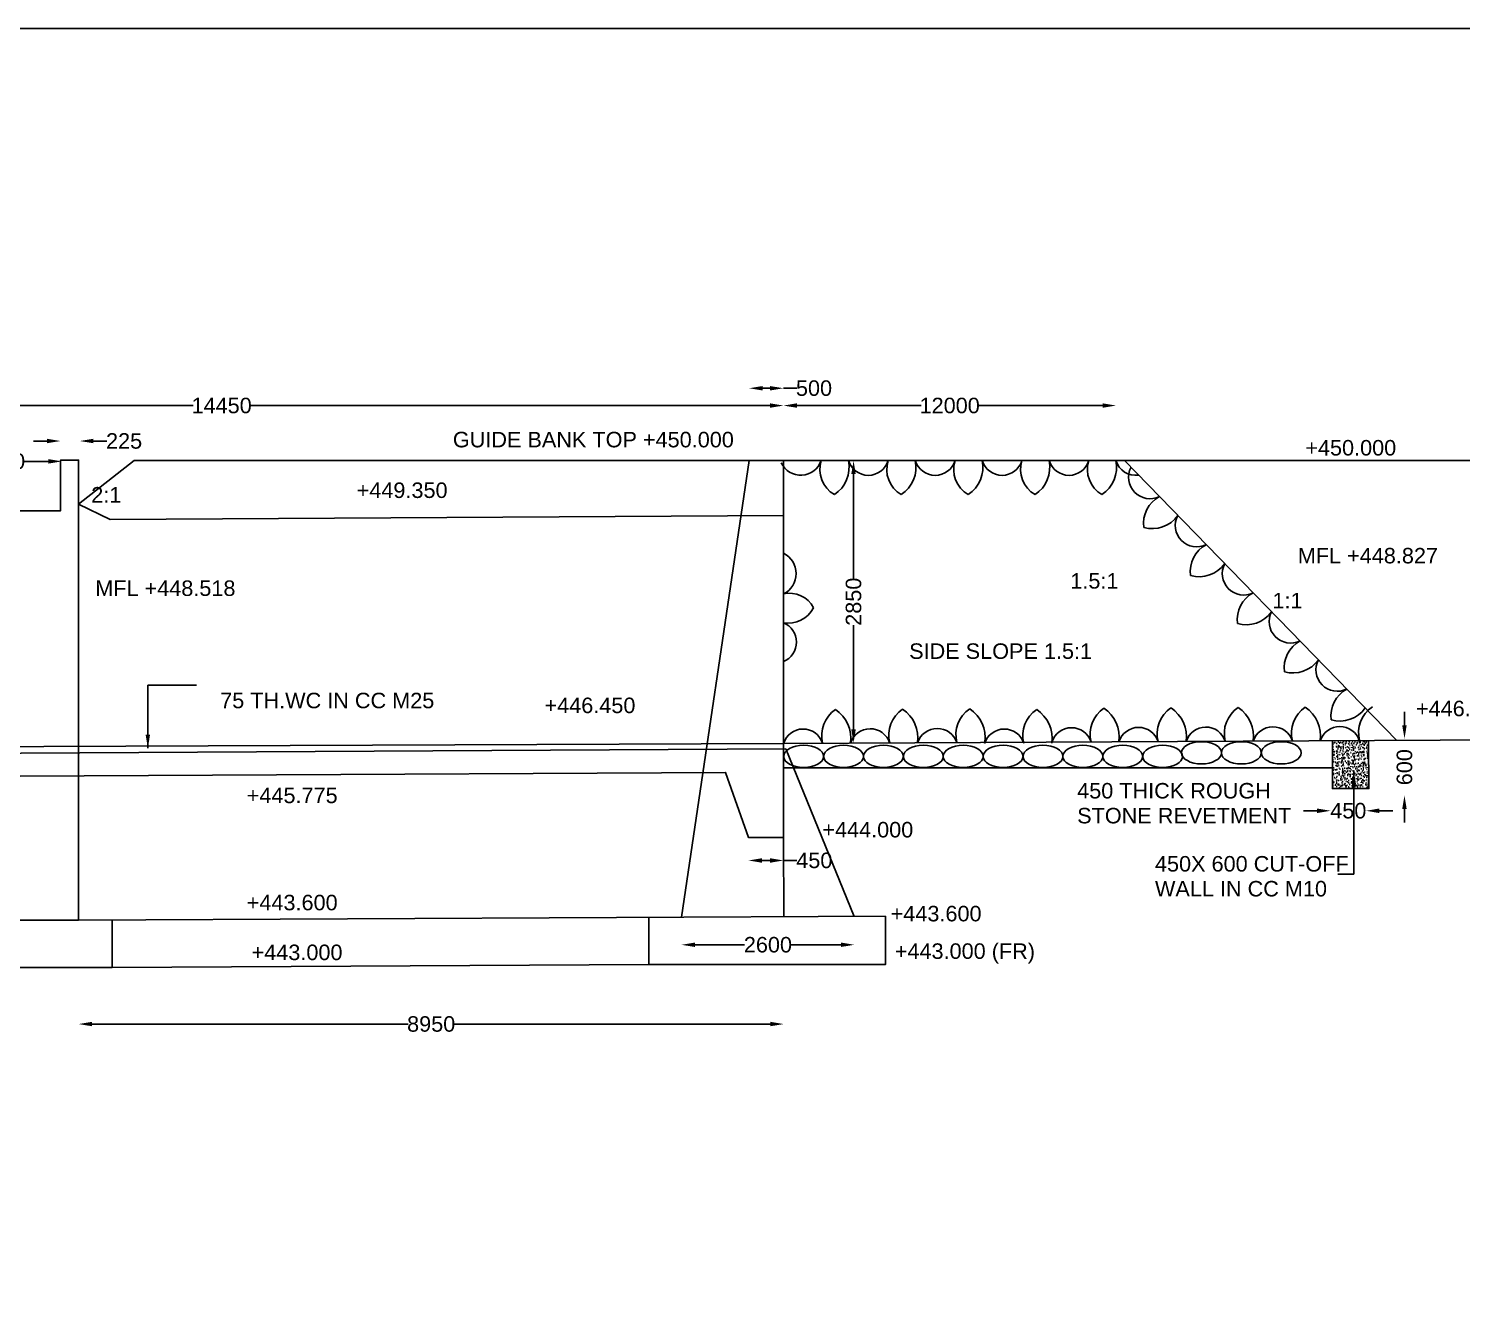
# Model space of a CAD drawing. Header units: millimetres. Extents: x 5757556 to 5765813, y 20979447 to 20984701.
# Drawn here: x 5762802 to 5764189, y 20983472 to 20984701 of the extents above; entities that cross this region are included whole.
import ezdxf

# ---------------------------------------------------------------- set-up
doc = ezdxf.new("R2010")
doc.units = ezdxf.units.MM
doc.header["$MEASUREMENT"] = 0
for name, color, linetype in [('DIMENSIONS', 7, 'Continuous'), ('DRAWING', 7, 'Continuous'), ('TEXT', 7, 'Continuous')]:
    doc.layers.add(name, color=color, linetype=linetype)
doc.styles.get("Standard").update_dxf_attribs({"font": 'arial.ttf', "height": 15})
doc.dimstyles.get("Standard").update_dxf_attribs({"dimtxt": 15, "dimasz": 13, "dimexe": 0.18, "dimexo": 0.0625, "dimgap": 0.09, "dimtad": 0, "dimdec": 0, "dimzin": 0, "dimdsep": 46, "dimtxsty": 'Standard', "dimcen": 0.09, "dimse1": 1, "dimse2": 1, "dimadec": 0, "dimazin": 0, "dimtfac": 1, "dimtdec": 0, "dimtofl": 0, "dimtmove": 0, "dimatfit": 3, "dimfxl": 1, "dimtolj": 1, "dimtzin": 0, "dimarcsym": 0})

# ---------------------------------------------------------------- blocks, each defined once
blk = doc.blocks.new('*D14')
at = {"layer": 'Defpoints', "color": 0, "transparency": 16777216}
for p in [(5763532.6, 20984336), (5762445.3, 20984224.2), (5763532.6, 20984229.6)]:
    blk.add_point(p, dxfattribs=at)
at = {"layer": 'DIMENSIONS', "color": 0, "lineweight": -2, "transparency": 16777216}
for p, q in [((5762458.3, 20984336), (5762961.3, 20984336)), ((5763519.6, 20984336), (5763016.5, 20984336))]:
    blk.add_line(p, q, dxfattribs=at)
at = {"layer": 'DIMENSIONS', "color": 0, "transparency": 16777216}
for points in [[(5762458.3, 20984338.2), (5762458.3, 20984333.9), (5762445.3, 20984336)], [(5763519.6, 20984338.2), (5763519.6, 20984333.9), (5763532.6, 20984336)]]:
    blk.add_solid(points, dxfattribs=at)
at = {"layer": 'DIMENSIONS', "color": 0, "transparency": 16777216, "insert": (5762988.9, 20984336), "char_height": 15, "attachment_point": 5}
blk.add_mtext('\\A1;14450', dxfattribs=at)
blk = doc.blocks.new('*D15')
at = {"layer": 'Defpoints', "color": 0, "transparency": 16777216}
for p in [(5763532.6, 20984352.8), (5763499.4, 20984282.8), (5763532.6, 20984282.8)]:
    blk.add_point(p, dxfattribs=at)
at = {"layer": 'DIMENSIONS', "color": 0, "lineweight": -2, "transparency": 16777216}
for p, q in [((5763512.4, 20984352.8), (5763519.6, 20984352.8)), ((5763532.6, 20984352.8), (5763545.6, 20984352.8))]:
    blk.add_line(p, q, dxfattribs=at)
at = {"layer": 'DIMENSIONS', "color": 0, "transparency": 16777216}
for points in [[(5763512.4, 20984354.9), (5763512.4, 20984350.6), (5763499.4, 20984352.8)], [(5763519.6, 20984354.9), (5763519.6, 20984350.6), (5763532.6, 20984352.8)]]:
    blk.add_solid(points, dxfattribs=at)
at = {"layer": 'DIMENSIONS', "color": 0, "transparency": 16777216, "insert": (5763562.2, 20984352.8), "char_height": 15, "attachment_point": 5}
blk.add_mtext('\\A1;500', dxfattribs=at)
blk = doc.blocks.new('*D16')
at = {"layer": 'Defpoints', "color": 0, "transparency": 16777216}
for p in [(5763854.5, 20984336), (5763532.6, 20984282.8), (5763854.5, 20984282.8)]:
    blk.add_point(p, dxfattribs=at)
at = {"layer": 'DIMENSIONS', "color": 0, "lineweight": -2, "transparency": 16777216}
for p, q in [((5763545.6, 20984336), (5763665.9, 20984336)), ((5763841.5, 20984336), (5763721.1, 20984336))]:
    blk.add_line(p, q, dxfattribs=at)
at = {"layer": 'DIMENSIONS', "color": 0, "transparency": 16777216}
for points in [[(5763545.6, 20984338.2), (5763545.6, 20984333.9), (5763532.6, 20984336)], [(5763841.5, 20984338.2), (5763841.5, 20984333.9), (5763854.5, 20984336)]]:
    blk.add_solid(points, dxfattribs=at)
at = {"layer": 'DIMENSIONS', "color": 0, "transparency": 16777216, "insert": (5763693.5, 20984336), "char_height": 15, "attachment_point": 5}
blk.add_mtext('\\A1;12000', dxfattribs=at)
blk = doc.blocks.new('*D17')
at = {"layer": 'Defpoints', "color": 0, "transparency": 16777216}
for p in [(5763642.1, 20984282.8), (5763600.5, 20984009.6), (5763643.4, 20984009.6)]:
    blk.add_point(p, dxfattribs=at)
at = {"layer": 'DIMENSIONS', "color": 0, "lineweight": -2, "transparency": 16777216}
for p, q in [((5763600.5, 20984269.8), (5763600.5, 20984168.8)), ((5763600.5, 20984022.6), (5763600.5, 20984123.6))]:
    blk.add_line(p, q, dxfattribs=at)
at = {"layer": 'DIMENSIONS', "color": 0, "transparency": 16777216}
for points in [[(5763598.3, 20984269.8), (5763602.6, 20984269.8), (5763600.5, 20984282.8)], [(5763598.3, 20984022.6), (5763602.6, 20984022.6), (5763600.5, 20984009.6)]]:
    blk.add_solid(points, dxfattribs=at)
at = {"layer": 'DIMENSIONS', "color": 0, "transparency": 16777216, "insert": (5763600.5, 20984146.2), "char_height": 15, "attachment_point": 5, "rotation": 90}
blk.add_mtext('\\A1;2850', dxfattribs=at)
blk = doc.blocks.new('*D18')
at = {"layer": 'Defpoints', "color": 0, "transparency": 16777216}
for p in [(5763434, 20983840.8), (5763601.2, 20983841.6), (5763601.2, 20983814.2)]:
    blk.add_point(p, dxfattribs=at)
at = {"layer": 'DIMENSIONS', "color": 0, "lineweight": -2, "transparency": 16777216}
for p, q in [((5763447, 20983814.2), (5763495, 20983814.2)), ((5763588.2, 20983814.2), (5763540.2, 20983814.2))]:
    blk.add_line(p, q, dxfattribs=at)
at = {"layer": 'DIMENSIONS', "color": 0, "transparency": 16777216}
for points in [[(5763447, 20983816.4), (5763447, 20983812.1), (5763434, 20983814.2)], [(5763588.2, 20983816.4), (5763588.2, 20983812.1), (5763601.2, 20983814.2)]]:
    blk.add_solid(points, dxfattribs=at)
at = {"layer": 'DIMENSIONS', "color": 0, "transparency": 16777216, "insert": (5763517.6, 20983814.2), "char_height": 15, "attachment_point": 5}
blk.add_mtext('\\A1;2600', dxfattribs=at)
blk = doc.blocks.new('*D19')
at = {"layer": 'Defpoints', "color": 0, "transparency": 16777216}
for p in [(5763498.9, 20983918), (5763532.6, 20983918), (5763532.6, 20983895.8)]:
    blk.add_point(p, dxfattribs=at)
at = {"layer": 'DIMENSIONS', "color": 0, "lineweight": -2, "transparency": 16777216}
for p, q in [((5763511.9, 20983895.8), (5763519.6, 20983895.8)), ((5763532.6, 20983895.8), (5763545.6, 20983895.8))]:
    blk.add_line(p, q, dxfattribs=at)
at = {"layer": 'DIMENSIONS', "color": 0, "transparency": 16777216}
for points in [[(5763511.9, 20983898), (5763511.9, 20983893.6), (5763498.9, 20983895.8)], [(5763519.6, 20983898), (5763519.6, 20983893.6), (5763532.6, 20983895.8)]]:
    blk.add_solid(points, dxfattribs=at)
at = {"layer": 'DIMENSIONS', "color": 0, "transparency": 16777216, "insert": (5763562.5, 20983895.8), "char_height": 15, "attachment_point": 5}
blk.add_mtext('\\A1;450', dxfattribs=at)
blk = doc.blocks.new('*D20')
at = {"layer": 'Defpoints', "color": 0, "transparency": 16777216}
for p in [(5762850.5, 20983838.2), (5763532.9, 20983841.3), (5763532.9, 20983737.5)]:
    blk.add_point(p, dxfattribs=at)
at = {"layer": 'DIMENSIONS', "color": 0, "lineweight": -2, "transparency": 16777216}
for p, q in [((5762863.5, 20983737.5), (5763169.3, 20983737.5)), ((5763519.9, 20983737.5), (5763214.2, 20983737.5))]:
    blk.add_line(p, q, dxfattribs=at)
at = {"layer": 'DIMENSIONS', "color": 0, "transparency": 16777216}
for points in [[(5762863.5, 20983739.7), (5762863.5, 20983735.4), (5762850.5, 20983737.5)], [(5763519.9, 20983739.7), (5763519.9, 20983735.4), (5763532.9, 20983737.5)]]:
    blk.add_solid(points, dxfattribs=at)
at = {"layer": 'DIMENSIONS', "color": 0, "transparency": 16777216, "insert": (5763191.7, 20983737.5), "char_height": 15, "attachment_point": 5}
blk.add_mtext('\\A1;8950', dxfattribs=at)
blk = doc.blocks.new('*D149')
at = {"layer": 'Defpoints', "color": 0, "transparency": 16777216}
for p in [(5764062.1, 20983965.8), (5764096.4, 20983965.8), (5764096.4, 20983943.9)]:
    blk.add_point(p, dxfattribs=at)
at = {"layer": 'DIMENSIONS', "color": 0, "lineweight": -2, "transparency": 16777216}
for p, q in [((5764049.1, 20983943.9), (5764036.1, 20983943.9)), ((5764109.4, 20983943.9), (5764122.4, 20983943.9))]:
    blk.add_line(p, q, dxfattribs=at)
at = {"layer": 'DIMENSIONS', "color": 0, "transparency": 16777216}
for points in [[(5764049.1, 20983946.1), (5764049.1, 20983941.7), (5764062.1, 20983943.9)], [(5764109.4, 20983946.1), (5764109.4, 20983941.7), (5764096.4, 20983943.9)]]:
    blk.add_solid(points, dxfattribs=at)
at = {"layer": 'DIMENSIONS', "color": 0, "transparency": 16777216, "insert": (5764079.3, 20983943.9), "char_height": 15, "attachment_point": 5}
blk.add_mtext('\\A1;450', dxfattribs=at)
blk = doc.blocks.new('*D150')
at = {"layer": 'Defpoints', "color": 0, "transparency": 16777216}
for p in [(5764099.4, 20984013.6), (5764099.4, 20983958.7), (5764133.7, 20983958.7)]:
    blk.add_point(p, dxfattribs=at)
at = {"layer": 'DIMENSIONS', "color": 0, "lineweight": -2, "transparency": 16777216}
for p, q in [((5764133.7, 20984026.6), (5764133.7, 20984039.6)), ((5764133.7, 20983945.7), (5764133.7, 20983932.7))]:
    blk.add_line(p, q, dxfattribs=at)
at = {"layer": 'DIMENSIONS', "color": 0, "transparency": 16777216}
for points in [[(5764131.5, 20984026.6), (5764135.8, 20984026.6), (5764133.7, 20984013.6)], [(5764131.5, 20983945.7), (5764135.8, 20983945.7), (5764133.7, 20983958.7)]]:
    blk.add_solid(points, dxfattribs=at)
at = {"layer": 'DIMENSIONS', "color": 0, "transparency": 16777216, "insert": (5764133.7, 20983986.1), "char_height": 15, "attachment_point": 5, "rotation": 90}
blk.add_mtext('\\A1;600', dxfattribs=at)
blk = doc.blocks.new('*D152')
at = {"layer": 'Defpoints', "color": 0, "transparency": 16777216}
for p in [(5762716.5, 20984282.4), (5762834.3, 20984282.4), (5762834.3, 20984282)]:
    blk.add_point(p, dxfattribs=at)
at = {"layer": 'DIMENSIONS', "color": 0, "lineweight": -2, "transparency": 16777216}
for p, q in [((5762729.5, 20984282), (5762753.6, 20984282)), ((5762821.3, 20984282), (5762797.1, 20984282))]:
    blk.add_line(p, q, dxfattribs=at)
at = {"layer": 'DIMENSIONS', "color": 0, "transparency": 16777216}
for points in [[(5762729.5, 20984284.2), (5762729.5, 20984279.9), (5762716.5, 20984282)], [(5762821.3, 20984284.2), (5762821.3, 20984279.9), (5762834.3, 20984282)]]:
    blk.add_solid(points, dxfattribs=at)
at = {"layer": 'DIMENSIONS', "color": 0, "transparency": 16777216, "insert": (5762775.4, 20984282), "char_height": 15, "attachment_point": 5}
blk.add_mtext('\\A1;1500', dxfattribs=at)
blk = doc.blocks.new('*D153')
at = {"layer": 'Defpoints', "color": 0, "transparency": 16777216}
for p in [(5762851.7, 20984301.7), (5762832.9, 20984263.9), (5762851.7, 20984263.9)]:
    blk.add_point(p, dxfattribs=at)
at = {"layer": 'DIMENSIONS', "color": 0, "lineweight": -2, "transparency": 16777216}
for p, q in [((5762819.9, 20984301.7), (5762806.9, 20984301.7)), ((5762864.7, 20984301.7), (5762877.7, 20984301.7))]:
    blk.add_line(p, q, dxfattribs=at)
at = {"layer": 'DIMENSIONS', "color": 0, "transparency": 16777216}
for points in [[(5762819.9, 20984303.9), (5762819.9, 20984299.6), (5762832.9, 20984301.7)], [(5762864.7, 20984303.9), (5762864.7, 20984299.6), (5762851.7, 20984301.7)]]:
    blk.add_solid(points, dxfattribs=at)
at = {"layer": 'DIMENSIONS', "color": 0, "transparency": 16777216, "insert": (5762894.5, 20984301.7), "char_height": 15, "attachment_point": 5}
blk.add_mtext('\\A1;225', dxfattribs=at)

msp = doc.modelspace()

# ---------------------------------------------------------------- hatches: boundary and pattern name
at = {"layer": 'DIMENSIONS'}
h = msp.add_hatch(dxfattribs=at)
h.set_pattern_fill('AR-CONC', color=0, style=0)
h.set_pattern_definition([(50, (0, 0), (7.172601826, -0.6275213498), [0.75, -8.25]), (355, (0, 0), (-1.3875133361, 7.521921337), [0.6, -6.6]), (100.4514, (0.598, -0.052), (5.7850938171, 6.8943954206), [0.6374019, -7.01142112]), (46.1842, (0, 2), (10.6724104863, -1.6551901433), [1.125, -12.375]), (96.6356, (0.889, 1.862), (9.3466270555, 9.741178709), [0.95610288, -10.51713]), (351.1842, (0, 2), (9.3466194513, 9.741186009), [0.9, -9.9]), (21, (1, 1.5), (5.9690705212, -4.0261889067), [0.75, -8.25]), (326, (1, 1.5), (2.4331533192, 7.2515004505), [0.6, -6.6]), (71.4514, (1.4974, 1.1645), (8.4022262858, 3.225304967), [0.6374019, -7.01142112]), (37.5, (0, 0), (0.12159855317, 3.3289385383), [0, -6.52, 0, -6.7, 0, -6.625]), (7.5, (0, 0), (2.6306953744, 3.9441171188), [0, -3.82, 0, -6.37, 0, -2.525]), (327.5, (-2.23, 0), (5.33822436172, -0.22554871734), [0, -2.5, 0, -7.8, 0, -10.35]), (317.5, (-3.23, 0), (5.8318616934, 1.0010498233), [0, -3.25, 0, -5.18, 0, -7.35])])
h.paths.add_polyline_path([(5764099, 20984011.8), (5764063.9, 20984011.7), (5764064, 20983985.6), (5764064, 20983965.3), (5764099.2, 20983965.3)])

# ---------------------------------------------------------------- linework, layer by layer
at = {"layer": 'DIMENSIONS', "color": 0}
msp.add_lwpolyline([(5765813.5, 20979446.8), (5757556.1, 20979446.8), (5757556.1, 20984700.8), (5765813.5, 20984700.8)], close=True, dxfattribs=at)
at = {"layer": 'DRAWING', "color": 0}
for points in [[(5760423.5, 20984006.5), (5762445.3, 20984005.8), (5762445.3, 20984238.8), (5762701.3, 20984238.8), (5762701.3, 20984282.7), (5762717.6, 20984282.7), (5762717.6, 20984234.2), (5762833, 20984234.2), (5762833, 20984283.2), (5762850.5, 20984283.2), (5762850.5, 20983838.2), (5763631.3, 20983841.8), (5763631.3, 20983795), (5763402.4, 20983795), (5763402.2, 20983840.7)], [(5762483.1, 20983975.7), (5763476.6, 20983981.1), (5763498.9, 20983918), (5763532.6, 20983918), (5763532.6, 20984282.8), (5762904.2, 20984282.8), (5762850.5, 20984240.6), (5762881, 20984225.9), (5763532.6, 20984229.6)], [(5763499.4, 20984282.8), (5763434, 20983840.8)], [(5763532.6, 20984282.8), (5764294.7, 20984282.8)], [(5763862.6, 20984282.8), (5764126.4, 20984012)], [(5763534.8, 20984003.9), (5762680.6, 20983999)], [(5762736.9, 20984005.8), (5763532.6, 20984009.1), (5764295.2, 20984012.8), (5764295.2, 20983978)], [(5763532.6, 20983985.6), (5764064, 20983985.6), (5764063.9, 20984011.7)], [(5763534.8, 20984003.9), (5763601.2, 20983841.6)], [(5764064, 20983985.6), (5764064, 20983965.3), (5764099.2, 20983965.3), (5764099, 20984011.8)], [(5763532.6, 20983918), (5763532.9, 20983841.3)], [(5762850.5, 20983838.2), (5762672.7, 20983838.2), (5762672.7, 20983837.3)], [(5762883.1, 20983792.3), (5762672.7, 20983792.3), (5762672.7, 20983837.3)], [(5763402.4, 20983795), (5762883.1, 20983792.3), (5762882.8, 20983838.3)]]:
    msp.add_lwpolyline(points, dxfattribs=at)
for centre, radius, start, end in [((5763549.4, 20984289.6), 21, 205.2666, 340.9589), ((5763596.1, 20984274.2), 28.2, 162.3508, 239.7924), ((5763564.7, 20984276.3), 31.5, 303.0952, 11.8306), ((5763614.8, 20984288.6), 20.1, 196.8122, 343.1878), ((5763660.8, 20984274.2), 28.2, 162.3508, 239.7924), ((5763629.4, 20984276.3), 31.5, 303.0952, 11.8306), ((5763679.5, 20984288.6), 20.1, 196.8122, 343.1878), ((5763725.6, 20984274.2), 28.2, 162.3508, 239.7924), ((5763694.2, 20984276.3), 31.5, 303.0952, 11.8306), ((5763744.2, 20984288.6), 20.1, 196.8122, 343.1878), ((5763790.3, 20984274.2), 28.2, 162.3508, 239.7924), ((5763758.9, 20984276.3), 31.5, 303.0952, 11.8306), ((5763809, 20984288.6), 20.1, 196.8122, 343.1878), ((5763855, 20984274.2), 28.2, 162.3508, 239.7924), ((5763823.6, 20984276.3), 31.5, 303.0952, 11.8306), ((5763873.7, 20984288.6), 20.1, 196.8122, 277.5538), ((5763887.3, 20984266.6), 20.7, 152.129, 296.3655), ((5763910.9, 20984221.9), 29.8, 118.8888, 187.1902), ((5763889.6, 20984247.5), 30.5, 254.2096, 324.2412), ((5763932.6, 20984220), 20.7, 152.129, 296.3655), ((5763956.2, 20984175.3), 29.8, 118.8888, 187.1902), ((5763523.2, 20984173.4), 21.8, 295.5932, 64.4068), ((5763935, 20984200.9), 30.5, 254.2096, 324.2412), ((5763978, 20984173.4), 20.7, 152.129, 296.3655), ((5763538.5, 20984127.9), 26.5, 28.234, 102.8703), ((5764001.6, 20984128.8), 29.8, 118.8888, 187.1902), ((5763537.3, 20984152.9), 27.5, 260.056, 333.0817), ((5763525.1, 20984107.1), 20.2, 291.6591, 68.3409), ((5763980.3, 20984154.4), 30.5, 254.2096, 324.2412), ((5764023.4, 20984126.9), 20.7, 152.129, 296.3655), ((5764047, 20984082.2), 29.8, 118.8888, 187.1902), ((5764025.7, 20984107.8), 30.5, 254.2096, 324.2412), ((5764068.7, 20984080.3), 20.7, 152.129, 296.3655), ((5764092.3, 20984035.6), 29.8, 118.8888, 187.1902), ((5763859.4, 20984018.1), 30, 123.59, 194.6614), ((5763824.3, 20984015.4), 33.3, 351.8765, 56.3992), ((5763924.3, 20984018.4), 30, 123.59, 194.6614), ((5763889.3, 20984015.7), 33.3, 351.8765, 56.3992), ((5763989.3, 20984018.8), 30, 123.59, 194.6614), ((5763954.3, 20984016), 33.3, 351.8765, 56.3992), ((5764054.2, 20984019.1), 30, 123.59, 194.6614), ((5764019.2, 20984016.3), 33.3, 351.8765, 56.3992), ((5764071, 20984061.2), 30.5, 254.2096, 324.2412), ((5764119.2, 20984019.4), 30, 123.59, 194.6614), ((5763599.6, 20984016.9), 30, 123.59, 194.6614), ((5763564.5, 20984014.1), 33.3, 351.8765, 56.3992), ((5763664.5, 20984017.2), 30, 123.59, 194.6614), ((5763629.5, 20984014.4), 33.3, 351.8765, 56.3992), ((5763729.5, 20984017.5), 30, 123.59, 194.6614), ((5763694.5, 20984014.8), 33.3, 351.8765, 56.3992), ((5763794.3, 20984016.9), 30, 123.59, 194.6614), ((5763759.3, 20984014.1), 33.3, 351.8765, 56.3992), ((5763551.6, 20984003.1), 19.9, 18.0353, 162.515), ((5763616.5, 20984003.4), 19.9, 18.0353, 162.515), ((5763681.5, 20984003.7), 19.9, 18.0353, 162.515), ((5763746.3, 20984003.1), 19.9, 18.0353, 162.515), ((5763811.4, 20984004.4), 19.9, 18.0353, 162.515), ((5763876.3, 20984004.7), 19.9, 18.0353, 162.515), ((5763941.3, 20984005), 19.9, 18.0353, 162.515), ((5764006.3, 20984005.3), 19.9, 18.0353, 162.515), ((5764071.2, 20984005.6), 19.9, 18.0353, 162.515)]:
    msp.add_arc(centre, radius, start, end, dxfattribs=at)
for centre in [(5763552.2, 20983996.5), (5763590.8, 20983996.5), (5763629.4, 20983996.5), (5763668, 20983996.5), (5763706.6, 20983996.5), (5763745.2, 20983996.5), (5763783.8, 20983996.5), (5763822.4, 20983996.5), (5763861, 20983996.5), (5763899.6, 20983996.5), (5763937.2, 20984000), (5763975.8, 20984000), (5764014.4, 20984000)]:
    msp.add_ellipse(centre, major_axis=(-19.3, 0), ratio=0.557143, dxfattribs=at)

# ---------------------------------------------------------------- texts
at = {"layer": 'DIMENSIONS', "color": 0}
for s, p in [('+449.350', (5763119.6, 20984246.6)), ('MFL +448.518', (5762866.6, 20984151.8))]:
    msp.add_text(s, height=15, dxfattribs=at).set_placement(p)
at = {"layer": 'TEXT', "color": 0}
for s, p in [('GUIDE BANK TOP +450.000', (5763212.7, 20984295.6)), ('+450.000', (5764037.7, 20984287.7)), ('2:1', (5762862.7, 20984242.2)), ('MFL +448.827 ', (5764030.4, 20984183.3)), ('1.5:1', (5763810.3, 20984158.9)), ('1:1', (5764005.9, 20984139.8)), ('SIDE SLOPE 1.5:1', (5763654.3, 20984090.9)), ('75 TH.WC IN CC M25 ', (5762987.5, 20984043.1)), ('+446.450', (5763301.4, 20984038.4)), ('+446.450', (5764144.8, 20984035.4)), ('+445.775', (5763013.2, 20983951.3)), ('450 THICK ROUGH', (5763816.9, 20983955.8)), ('STONE REVETMENT ', (5763816.9, 20983931.7)), ('+444.000', (5763570.3, 20983918.1)), ('450X 600 CUT-OFF', (5763892.2, 20983885.1)), ('WALL IN CC M10 ', (5763892.2, 20983861)), ('+443.600', (5763013.2, 20983847.6)), ('+443.600', (5763636.4, 20983836.9)), ('+443.000', (5763017.9, 20983799.4)), ('+443.000 (FR)', (5763640.4, 20983800.6))]:
    msp.add_text(s, height=15, dxfattribs=at).set_placement(p)

# ---------------------------------------------------------------- dimensions: what is measured, and where the dimension line sits
at = {"layer": 'DIMENSIONS', "color": 0}
for base, p1, p2, text, picture, middle in [((5763532.6, 20984352.8), (5763499.4, 20984282.8), (5763532.6, 20984282.8), '500', '*D15', (5763562.2, 20984352.8)), ((5763532.6, 20984336), (5762445.3, 20984224.2), (5763532.6, 20984229.6), '14450', '*D14', (5762988.9, 20984336)), ((5763854.5, 20984336), (5763532.6, 20984282.8), (5763854.5, 20984282.8), '12000', '*D16', (5763693.5, 20984336)), ((5762851.7, 20984301.7), (5762832.9, 20984263.9), (5762851.7, 20984263.9), '225', '*D153', (5762894.5, 20984301.7)), ((5762834.3, 20984282), (5762716.5, 20984282.4), (5762834.3, 20984282.4), '1500', '*D152', (5762775.4, 20984282)), ((5764096.4, 20983943.9), (5764062.1, 20983965.8), (5764096.4, 20983965.8), '450', '*D149', (5764079.3, 20983943.9)), ((5763532.6, 20983895.8), (5763498.9, 20983918), (5763532.6, 20983918), '450', '*D19', (5763562.5, 20983895.8)), ((5763532.9, 20983737.5), (5762850.5, 20983838.2), (5763532.9, 20983841.3), '8950', '*D20', (5763191.7, 20983737.5)), ((5763601.2, 20983814.2), (5763434, 20983840.8), (5763601.2, 20983841.6), '2600', '*D18', (5763517.6, 20983814.2))]:
    dim = msp.add_linear_dim(base=base, p1=p1, p2=p2, text=text, dimstyle='Standard', dxfattribs=at)
    dim.commit()
    dim.dimension.update_dxf_attribs({"geometry": picture, "text_midpoint": middle})
for base, p1, p2, text, picture, middle in [((5763600.5, 20984009.6), (5763642.1, 20984282.8), (5763643.4, 20984009.6), '2850', '*D17', (5763600.5, 20984146.2)), ((5764133.7, 20983958.7), (5764099.4, 20984013.6), (5764099.4, 20983958.7), '600', '*D150', (5764133.7, 20983986.1))]:
    dim = msp.add_linear_dim(base=base, p1=p1, p2=p2, angle=90, text=text, dimstyle='Standard', dxfattribs=at)
    dim.commit()
    dim.dimension.update_dxf_attribs({"geometry": picture, "text_midpoint": middle})

# ---------------------------------------------------------------- leaders
for points in [[(5762917.5, 20984004.5), (5762917.5, 20984065.4), (5762964.6, 20984065.4)], [(5764084.6, 20983982.9), (5764084.6, 20983882.5), (5764069.2, 20983882.5)]]:
    msp.add_leader(points, dimstyle='Standard', override={"dimgap": 0.09, "dimtad": 0}, dxfattribs=at)

doc.saveas('drawing.dxf')
